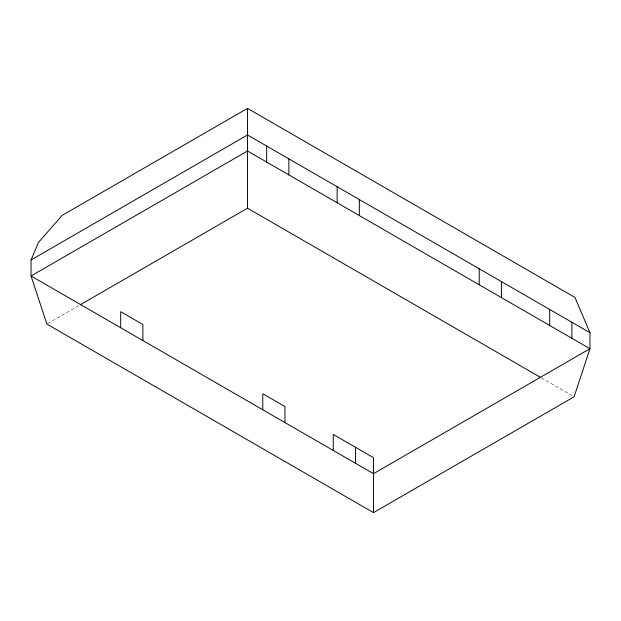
<?xml version="1.0" encoding="UTF-8"?>
<svg xmlns="http://www.w3.org/2000/svg" width="621" height="621" viewBox="0 0 621 621"><rect width="100%" height="100%" fill="white"/><g stroke="black" fill="none" stroke-linecap="round" stroke-linejoin="round"><path stroke-width="0.47" stroke-dasharray="3.1 2.33" d="M47.708 323.557L78.774 305.625M541.38 377.879L573.292 396.299"/><path stroke-width="0.93" d="M31.05 259.958L38.533 242.33L62.178 215.378L247.507 108.38L574.976 297.443L589.95 332.693L589.95 348.715L574.13 396.78L373.493 512.62L46.87 324.046L31.05 275.98L31.05 259.958L247.507 134.99L589.95 332.693M80.451 304.655L247.507 208.206L540.542 377.389M571.91 322.283L571.91 338.305M549.709 309.46L549.709 325.482M501.426 281.585L501.426 297.606M479.226 268.769L479.226 284.791M373.493 512.62L373.493 457.661L333.252 434.436L333.252 450.458M359.342 199.551L359.342 215.58M355.453 447.252L355.453 463.274M337.141 186.735L337.141 202.756M288.858 158.86L288.858 174.881M284.969 422.575L284.969 406.553L262.768 393.737L262.768 409.759M266.657 146.044L266.657 162.065M247.507 108.38L247.507 208.206M142.884 340.549L142.884 324.527L120.684 311.703L120.684 327.725M247.507 151.012L31.05 275.98L373.493 473.683L589.95 348.715L247.507 151.012"/></g></svg>
